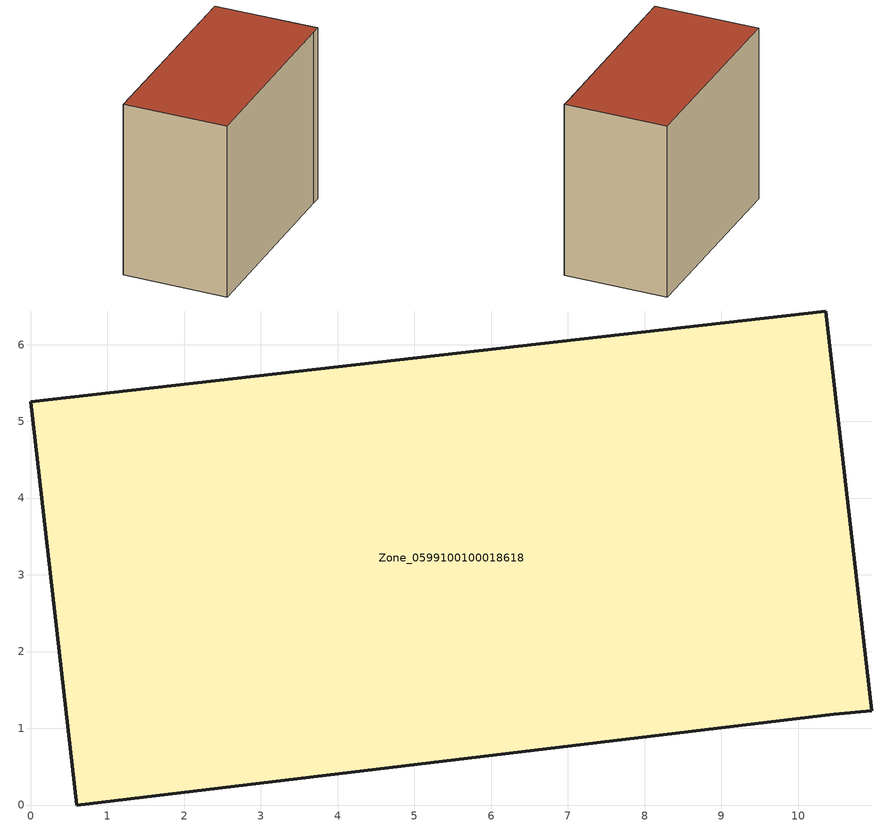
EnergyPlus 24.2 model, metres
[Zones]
Zone_0599100100018618
 floor ground (C_G): 10.46,1.18 0.6,0 0,5.25 10.36,6.44 10.96,1.23 z0
 wall outside (C_F): 10.96,1.23 10.36,6.44 0,5.25 0.6,0 10.46,1.18 10.96,1.23 z0:9.03
 roof outside (C_R): 0.6,0 10.46,1.18 10.96,1.23 10.36,6.44 0,5.25 z9.03
[BUILDING]
Pand.0599100100018618: North Axis=0; Terrain=City; Loads Convergence Tolerance Value=0.04; Temperature Convergence Tolerance Value=0.4; Solar Distribution=FullExterior; Maximum Number of Warmup Days=25; Minimum Number of Warmup Days=1
[Site:Location]
Rotterdam.The.Hague.AP_ZH_NLD Design_Conditions: Latitude=51.96; Longitude=4.45; Time Zone=1; Elevation=-4.5
[SITE:GROUNDTEMPERATURE:BUILDINGSURFACE]
18, 18, 18, 18, 18, 18, 18, 18, 18, 18, 18, 18
[MATERIAL] Thermal Absorptance=0.9; Solar Absorptance=0.7; Visible Absorptance=0.7
Name | Roughness | Thickness | Conductivity | Density | Specific Heat
G.TC.2015-2018 | MediumSmooth | 0.15 | 0.0428571 | 540 | 1210
F.TC.2015-2018 | Rough | 0.3 | 0.0666667 | 1920 | 840
R.TC.2015-2018 | MediumRough | 0.2 | 0.0333333 | 1500 | 1000
[CONSTRUCTION]
C_G: G.TC.2015-2018
C_F: F.TC.2015-2018
C_R: R.TC.2015-2018
[ZONE]
Zone_0599100100018618: Type=1; Multiplier=1; Ceiling Height=Autocalculate; Volume=Autocalculate; Floor Area=autocalculate; Part of Total Floor Area=Yes
[ZONEINFILTRATION:DESIGNFLOWRATE]
Infil_Zone_0599100100018618: Zone or ZoneList or Space or SpaceList=Zone_0599100100018618; Schedule=AlwaysOn; Design Flow Rate Calculation Method=Flow/Area; Flow Rate per Floor Area=0.0015; Constant Term Coefficient=1; Temperature Term Coefficient=0; Velocity Term Coefficient=0; Velocity Squared Term Coefficient=0
[HVACTEMPLATE:ZONE:IDEALLOADSAIRSYSTEM]
Zone_0599100100018618: Maximum Heating Supply Air Temperature=50; Minimum Cooling Supply Air Temperature=13; Maximum Heating Supply Air Humidity Ratio=0.0156; Minimum Cooling Supply Air Humidity Ratio=0.0077; Heating Limit=NoLimit; Cooling Limit=NoLimit; Dehumidification Control Type=ConstantSensibleHeatRatio; Cooling Sensible Heat Ratio=0.7; Dehumidification Setpoint=60; Humidification Control Type=None; Humidification Setpoint=30; Outdoor Air Method=None; Outdoor Air Flow Rate per Person=0.00944; Outdoor Air Flow Rate per Zone Floor Area=0; Outdoor Air Flow Rate per Zone=0; Demand Controlled Ventilation Type=None; Outdoor Air Economizer Type=NoEconomizer; Heat Recovery Type=None; Sensible Heat Recovery Effectiveness=0.7; Latent Heat Recovery Effectiveness=0.65
[ZONECONTROL:THERMOSTAT]
ThermostatControl_Zone_0599100100018618: Zone or ZoneList=Zone_0599100100018618; Control Type Schedule=DualSetpointControlType; Control 1=Thermostat_Zone_0599100100018618; Temperature Difference Between Cutout And Setpoint=0
[THERMOSTATSETPOINT:DUALSETPOINT]
Thermostat_Zone_0599100100018618: Heating Setpoint Temperature Schedule=HeatingSetpoint_Zone_0599100100018618; Cooling Setpoint Temperature Schedule=CoolingSetpoint_Zone_0599100100018618
[SCHEDULE:COMPACT]
HeatingSetpoint_Zone_0599100100018618: Through: 12/31, For: AllDays, Until: 24:00, 21
CoolingSetpoint_Zone_0599100100018618: Through: 12/31, For: AllDays, Until: 24:00, 24
DualSetpointControlType: Through: 12/31, For: AllDays, Until: 24:00, 4
AlwaysOn: Through: 12/31, For: AllDays, Until: 24:00, 1
